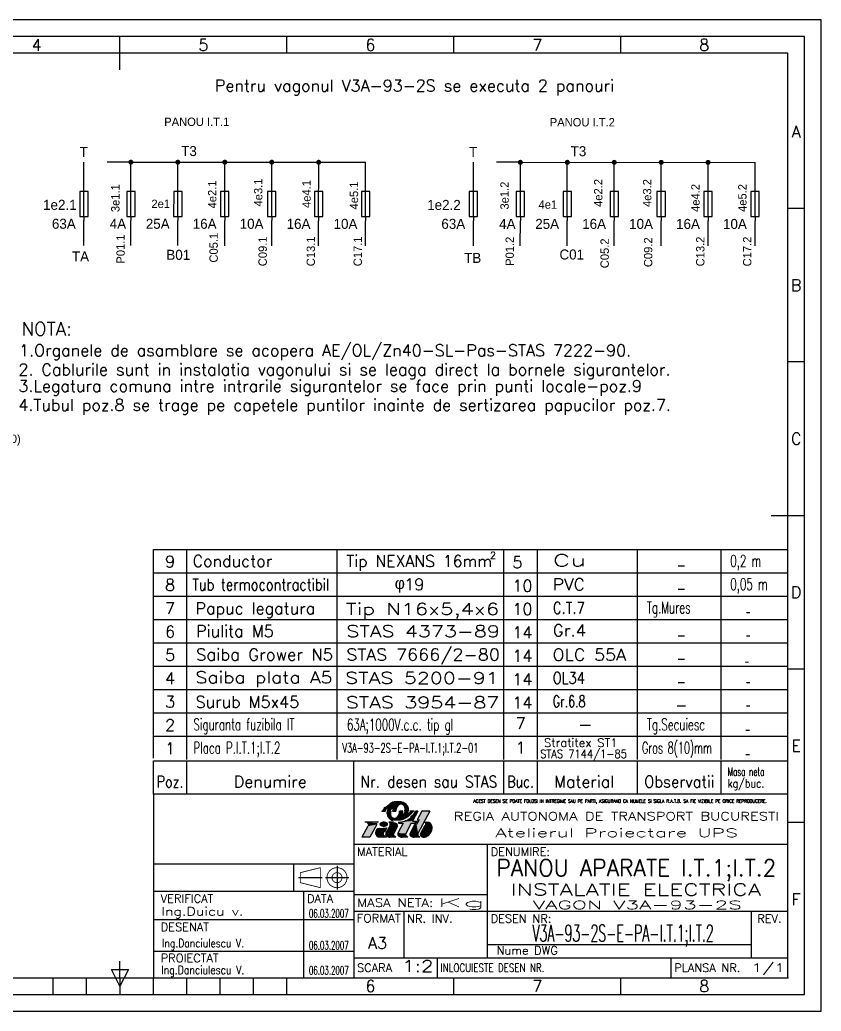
# Model space of a CAD drawing. Header units: millimetres. Extents: x 173 to 1013, y 10 to 307.
# Drawn here: x 352.9 to 592.9, y 10.1 to 307.1 of the extents above; entities that cross this region are included whole.
import ezdxf
from ezdxf.enums import TextEntityAlignment as Align

# ---------------------------------------------------------------- set-up
doc = ezdxf.new("R2010")
doc.units = ezdxf.units.MM
doc.layers.add('LIN_GR', color=3, linetype='Continuous')
doc.layers.add('LIN_SUB', color=7, linetype='Continuous')
doc.styles.add('ISO', font='SIMPLEX.shx')
doc.styles.add('ISOCP', font='SIMPLEX.SHX')
doc.styles.add('ROMANC', font='romanc')

# ---------------------------------------------------------------- blocks, each defined once
blk = doc.blocks.new('a3')
at = {"color": 70}
for p, q in [((-210, 282), (-210, 292)), ((-160, 287), (-160, 292)), ((-110, 287), (-110, 292)), ((-60, 287), (-60, 292)), ((-5, 240.5), (-10, 240.5)), ((-5, 194.5), (-10, 194.5)), ((-15, 148.5), (-5, 148.5)), ((-5, 102.5), (-10, 102.5)), ((-5, 56.5), (-10, 56.5)), ((-210, 10), (-210, 15)), ((-212.5, 12.5), (-207.5, 12.5)), ((-210, 7.5), (-212.5, 12.5)), ((-207.5, 12.5), (-210, 7.5)), ((-230, 5), (-230, 10)), ((-220, 5), (-220, 10)), ((-210, 10), (-210, 5)), ((-200, 5), (-200, 10)), ((-190, 5), (-190, 10)), ((-180, 5), (-180, 10)), ((-170, 5), (-170, 10)), ((-160, 5), (-160, 10)), ((-110, 5), (-110, 10)), ((-60, 5), (-60, 10)), ((-260, 5), (-160, 5))]:
    blk.add_line(p, q, dxfattribs=at)
at = {"color": 240}
for points in [[(0, 297), (-420, 297), (-420, 0), (0, 0)], [(-5, 292), (-415, 292), (-415, 5), (-5, 5)]]:
    blk.add_lwpolyline(points, close=True, dxfattribs=at)
at = {"color": 70}
blk.add_lwpolyline([(-10, 287), (-410, 287), (-410, 10), (-10, 10)], close=True, dxfattribs=at)
at = {"color": 50, "style": 'ISO'}
for s, p in [('4', (-235, 289.5)), ('5', (-185, 289.5)), ('6', (-135, 289.5)), ('7', (-85, 289.5)), ('8', (-35, 289.5)), ('A', (-7.5, 263.5)), ('B', (-7.5, 217.5)), ('C', (-7.5, 171.5)), ('D', (-7.5, 125.5)), ('E', (-7.5, 79.5)), ('F', (-7.5, 33.5)), ('6', (-135, 7.5)), ('7', (-85, 7.5)), ('8', (-35, 7.5))]:
    blk.add_text(s, height=3.5, dxfattribs=at).set_placement(p, align=Align.MIDDLE)
blk = doc.blocks.new('ind3_12')
at = {"color": 70}
for p, q in [((0, 55), (-190, 55)), ((-190, 55), (-190, 0)), ((-130, 55), (-130, 0)), ((-130, 40), (0, 40)), ((-190, 26), (-130, 26))]:
    blk.add_line(p, q, dxfattribs=at)
at = {"color": 40}
for p, q in [((-121.71, 49.9), (-120.46, 49.9)), ((-118.34, 49.9), (-117.36, 49.9)), ((-115.31, 49.9), (-116.29, 49.9)), ((-111.94, 49.9), (-113.19, 49.9)), ((-112.95, 48.16), (-112.68, 48.4)), ((-112.68, 48.4), (-112.61, 48.47)), ((-110.84, 49.9), (-112.41, 46.97)), ((-110.84, 49.9), (-111.36, 49.9)), ((-109.64, 49.9), (-111.01, 47.32)), ((-107.23, 49.9), (-110.77, 43.26)), ((-107.23, 49.9), (-109.64, 49.9)), ((-125.82, 45.38), (-127.54, 42.15)), ((-122.56, 46.63), (-126.68, 46.63)), ((-123.11, 45.94), (-125.13, 42.15)), ((-120.12, 44.91), (-120.81, 43.6)), ((-119.12, 45.67), (-120.36, 43.36)), ((-118.05, 46.63), (-119.46, 46.63)), ((-116.85, 45.42), (-118, 43.26)), ((-115.18, 46.28), (-116.74, 43.36)), ((-116.7, 46.63), (-116.29, 46.65)), ((-116.6, 46.28), (-115.18, 46.28)), ((-116.29, 46.65), (-115.69, 46.73)), ((-115.69, 46.73), (-115.27, 46.82)), ((-115.27, 46.82), (-114.78, 46.97)), ((-114.78, 46.97), (-114.27, 47.24)), ((-112.77, 46.28), (-114.38, 43.26)), ((-111.75, 45.93), (-113.13, 43.36)), ((-112.77, 46.28), (-111.36, 46.28)), ((-112.41, 46.97), (-110.99, 46.97)), ((-111.75, 45.93), (-111.15, 45.93)), ((-110.99, 46.97), (-111.36, 46.28)), ((-110.41, 47.32), (-111.15, 45.93)), ((-111.01, 47.32), (-110.41, 47.32)), ((-108.74, 45.59), (-109.99, 43.26)), ((-108.78, 46.63), (-108.09, 46.63)), ((-125.13, 42.15), (-127.54, 42.15)), ((-120.23, 42.15), (-122.21, 42.15)), ((-117.39, 42.15), (-119.15, 42.15)), ((-117.39, 42.15), (-117.72, 42.33)), ((-113.77, 42.15), (-115.53, 42.15)), ((-113.77, 42.15), (-114.1, 42.33)), ((-110.16, 42.15), (-111.92, 42.15)), ((-110.16, 42.15), (-110.49, 42.33))]:
    blk.add_line(p, q, dxfattribs=at)
at = {"color": 240}
for p, q in [((-90, 40), (-90, 6)), ((-130, 34), (-190, 34)), ((-148, 34), (-148, 26)), ((-135, 33.5), (-135, 26.5)), ((-146.5, 30), (-139.5, 30)), ((-138.5, 30), (-131.5, 30)), ((-145, 26), (-145, 0)), ((-130, 25), (-90, 25)), ((-130, 20), (0, 20)), ((-115, 20), (-115, 6)), ((-11, 20), (-11, 6)), ((-190, 17.5), (-130, 17.5)), ((-90, 10), (-11, 10)), ((-190, 8), (-130, 8)), ((-130, 6), (0, 6)), ((-105, 6), (-105, 0)), ((-35, 6), (-35, 0))]:
    blk.add_line(p, q, dxfattribs=at)
at = {"color": 40}
for points in [[(-114.74, 49.9, 0.04888), (-114.64, 50.37, 0.067418), (-114.64, 50.71, 0.012512), (-114.71, 51.12, 0.046313), (-114.74, 51.23, 0.02866), (-114.83, 51.43, 0.04799), (-114.9, 51.53, 0.027533), (-115.01, 51.65, 0.02878), (-115.12, 51.74, 0.020408), (-115.27, 51.85, 0.028785), (-115.38, 51.91, 0.02307), (-115.48, 51.96, 0.025276), (-115.58, 51.99, 0.029587), (-115.69, 52.01, 0.0261), (-115.8, 52.02, 0.034106), (-115.93, 52.02, 0.03305), (-116.05, 52, 0.031407), (-116.17, 51.97, 0.027201), (-116.3, 51.91, 0.027571), (-116.45, 51.82, 0.032433), (-116.58, 51.73, 0.017982), (-116.7, 51.62, 0.025528), (-116.79, 51.53, 0.009898), (-116.89, 51.41, 0.014131), (-116.96, 51.31, 0.005952), (-117.02, 51.22, 0.007874), (-117.06, 51.15, 0.013516), (-117.13, 51.03, 0.012262), (-117.2, 50.9, 0.010996), (-117.25, 50.78, 0.020912), (-117.28, 50.71, 0.006638), (-117.28, 50.69, 0.003922), (-117.3, 50.64, 0.014081), (-117.33, 50.52, 0.011261), (-117.36, 50.37, 0.018498), (-117.36, 50.34, 0.00311), (-117.38, 50.18, 0.039527), (-117.38, 50.07, 0.0256), (-117.36, 49.9)], [(-113.68, 49.9, 0.047001), (-113.61, 50.39, 0.072657), (-113.64, 50.71, 0.024176), (-113.81, 51.3, 0.05712), (-113.92, 51.53, 0.02409), (-114.05, 51.71, 0.014395), (-114.28, 51.99, 0.046768), (-114.45, 52.15, 0.031027), (-114.74, 52.35)], [(-119.97, 49.9, 0.047001), (-120.05, 49.4, 0.072657), (-120.01, 49.08, 0.024176), (-119.84, 48.49, 0.05712), (-119.73, 48.26, 0.02409), (-119.6, 48.09, 0.014395), (-119.38, 47.81, 0.046768), (-119.2, 47.65, 0.031027), (-118.91, 47.44)], [(-118.91, 49.9, 0.04888), (-119.02, 49.43, 0.067418), (-119.01, 49.08, 0.012512), (-118.94, 48.67, 0.046313), (-118.91, 48.56, 0.02866), (-118.82, 48.37, 0.04799), (-118.75, 48.26, 0.027533), (-118.64, 48.15, 0.02878), (-118.53, 48.05, 0.020408), (-118.39, 47.95, 0.028785), (-118.28, 47.88, 0.02307), (-118.17, 47.84, 0.025276), (-118.07, 47.8, 0.029587), (-117.97, 47.78, 0.0261), (-117.85, 47.77, 0.034106), (-117.73, 47.77, 0.03305), (-117.6, 47.79, 0.031407), (-117.48, 47.83, 0.027201), (-117.36, 47.88, 0.027571), (-117.2, 47.97, 0.032433), (-117.07, 48.06, 0.017982), (-116.95, 48.18, 0.025528), (-116.87, 48.26, 0.009898), (-116.76, 48.39, 0.014131), (-116.7, 48.48, 0.005952), (-116.63, 48.57, 0.007874), (-116.59, 48.64, 0.013516), (-116.52, 48.76, 0.012262), (-116.45, 48.9, 0.010996), (-116.4, 49.02, 0.020912), (-116.38, 49.08, 0.006638), (-116.37, 49.11, 0.003922), (-116.35, 49.16, 0.014081), (-116.32, 49.28, 0.011261), (-116.29, 49.42, 0.018498), (-116.29, 49.45, 0.00311), (-116.27, 49.61, 0.039527), (-116.27, 49.73, 0.0256), (-116.29, 49.9)]]:
    blk.add_lwpolyline(points, format="xyb", dxfattribs=at)
at = {"color": 40, "flags": 128}
blk.add_lwpolyline([(-108.71, 42.18, 0.07519), (-108.1, 42.37, 0.103495), (-107.27, 43.01, 0.091904), (-106.74, 43.94, 0.085107), (-106.54, 45.08, 0.085107)], format="xyb", dxfattribs=at)
at = {"color": 240}
for points in [[(-146, 31.5, 0.25, 0.25, 0), (-140, 33, 0.25, 0.25, 0), (-140, 27, 0.25, 0.25, 0), (-146, 28.5, 0.25, 0.25, 0)], [(-135, 31.5, 0.25, 0.25, 1), (-135, 28.5, 0.25, 0.25, 1)]]:
    blk.add_lwpolyline(points, format="xyseb", close=True, dxfattribs=at)
blk.add_lwpolyline([(-135, 33, 0.25, 0.25, 1), (-135, 27, 0.25, 0.25, 1), (-135, 33, 0.25, 0.25, 1)], format="xyseb", dxfattribs=at)
at = {"color": 40}
for centre, radius, start, end in [((-96.55, 26.7), 34.29, 134.6817, 135.4865), ((-117.71, 49.53), 2.3, 144.0002, 170.76), ((-117.8, 49.83), 2.74, 113.911, 122.24), ((-115.81, 45.34), 7.65, 108.9325, 113.911), ((-115.07, 49.86), 3.27, 161.7905, 179.2848), ((-117.59, 50.52), 2.17, 96.8211, 108.9325), ((-116.41, 40.67), 12.1, 91.6964, 96.8211), ((-116.61, 47.25), 5.51, 78.6042, 91.6964), ((-116, 50.28), 2.42, 58.8019, 78.6042), ((-118.58, 49.94), 3.27, 341.7905, 359.2848), ((-115.94, 50.27), 2.3, 324.0002, 350.76), ((-145.94, 81.79), 47.13, 315, 315.973), ((-113.12, 49.86), 0.893, 316.8981, 318.6566), ((-115.09, 51.98), 4.23, 315.973, 321.3402), ((-122.28, 57.73), 13.43, 321.3402, 324.353), ((-122.21, 43.44), 1.29, 94.5979, 270), ((-177.94, 750.15), 707.62, 274.50891, 274.68697), ((-119.73, 46), 0.689, 331.9275, 66.4849), ((-117.66, 49.52), 2.42, 238.8019, 258.6042), ((-108.09, 45.08), 1.55, 0, 90), ((-120.23, 42.84), 0.689, 201.8729, 270), ((-119.75, 43.03), 0.689, 151.9275, 234.4615), ((-119.15, 43.87), 1.72, 234.4615, 270), ((-117.39, 42.94), 0.689, 151.9275, 241.9275), ((-116.14, 43.03), 0.689, 151.9275, 234.4615), ((-115.53, 43.87), 1.72, 234.4615, 270), ((-113.78, 42.94), 0.689, 151.9275, 241.9275), ((-112.52, 43.03), 0.689, 151.9275, 234.4615), ((-111.92, 43.87), 1.72, 234.4615, 270), ((-110.16, 42.94), 0.689, 151.9275, 241.9275), ((-109.38, 42.94), 0.689, 151.9275, 242.7821), ((-108.99, 43.7), 1.55, 242.7821, 280.2311)]:
    blk.add_arc(centre, radius, start, end, dxfattribs=at)
blk.add_point((0, 0))
for points in [[(-121.71, 49.9), (-120.46, 49.9), (-121.21, 50.52), (-120.18, 50.33)], [(-121.21, 50.52), (-120.18, 50.33), (-120.72, 51.03), (-119.93, 50.59)], [(-120.72, 51.03), (-119.93, 50.59), (-120.22, 51.49), (-119.57, 50.88)], [(-120.22, 51.49), (-119.57, 50.88), (-119.6, 51.93), (-118.18, 50.88)], [(-119.57, 50.88), (-118.18, 50.88), (-119.84, 50.38), (-118.6, 50.45)], [(-119.6, 51.93), (-118.18, 50.88), (-118.87, 52.35), (-118.18, 50.88)], [(-118.87, 52.35), (-118.18, 50.88), (-118.21, 52.6), (-118.18, 50.88)], [(-117.31, 50.61), (-118.27, 50.54), (-117.37, 50.27), (-118.32, 50.22)], [(-117.09, 51.1), (-118.18, 50.88), (-117.31, 50.61), (-118.27, 50.54)], [(-118.21, 52.6), (-118.18, 50.88), (-117.81, 52.68), (-118.18, 50.88)], [(-116.87, 52.76), (-118.18, 50.88), (-116.31, 52.75), (-118.18, 50.88)], [(-117.81, 52.68), (-118.18, 50.88), (-116.87, 52.76), (-118.18, 50.88)], [(-116.08, 51.99), (-116.31, 52.75), (-116.62, 51.7), (-118.18, 50.88)], [(-116.62, 51.7), (-118.18, 50.88), (-117.09, 51.1), (-118.18, 50.88)], [(-115.84, 51.99), (-116.08, 51.99), (-116.32, 51.86)], [(-116.31, 52.75), (-115.41, 52.63), (-115.84, 52.71)], [(-115.54, 51.98), (-115.41, 52.63), (-116.08, 51.99), (-116.31, 52.75)], [(-115.84, 51.99), (-115.54, 51.98), (-115.91, 51.97), (-115.51, 51.96)], [(-115.73, 51.96), (-115.33, 51.85), (-115.51, 51.96)], [(-115.09, 51.72), (-114.87, 52.42), (-115.54, 51.98), (-115.41, 52.63)], [(-115.41, 52.63), (-114.87, 52.42), (-115.11, 52.53)], [(-114.87, 51.48), (-114.18, 51.87), (-115.09, 51.72), (-114.87, 52.42)], [(-114.87, 52.42), (-114.18, 51.87), (-114.48, 52.17)], [(-114.68, 50.99), (-113.86, 51.41), (-114.87, 51.48), (-114.18, 51.87)], [(-114.63, 50.55), (-113.67, 50.85), (-114.68, 50.99), (-113.86, 51.41)], [(-114.65, 50.25), (-113.62, 50.26), (-114.63, 50.55), (-113.67, 50.85)], [(-113.67, 50.85), (-113.62, 50.26), (-113.61, 50.56)], [(-119.97, 49.9), (-118.91, 49.9), (-120.05, 49.4), (-119, 49.53)], [(-120.05, 49.4), (-119, 49.53), (-119.94, 48.79), (-119, 49.02)], [(-120.05, 49.4), (-119.94, 48.79), (-120.04, 49.24)], [(-120.04, 49.24), (-119.94, 48.79), (-120.03, 49.13)], [(-119.84, 50.38), (-118.6, 50.45), (-119.97, 49.9), (-118.91, 49.9)], [(-119.94, 48.79), (-119, 49.02), (-119.72, 48.25), (-118.92, 48.6)], [(-119.72, 48.25), (-118.92, 48.6), (-119.33, 47.76), (-118.75, 48.27)], [(-119.33, 47.76), (-118.75, 48.27), (-118.77, 47.37), (-118.43, 47.98)], [(-118.77, 47.37), (-118.43, 47.98), (-118.32, 47.19), (-118.12, 47.82)], [(-117.37, 50.27), (-118.32, 50.22), (-117.36, 49.9), (-118.34, 49.9)], [(-118.32, 47.19), (-118.12, 47.82), (-117.71, 47.07), (-117.72, 47.77)], [(-117.71, 47.07), (-117.72, 47.77), (-117.14, 47.03), (-117.33, 47.9)], [(-117.14, 47.03), (-117.33, 47.9), (-116.45, 47.06), (-117.04, 48.09)], [(-116.45, 47.06), (-117.04, 48.09), (-115.94, 47.1), (-116.74, 48.42)], [(-116.7, 48.48), (-115.12, 47.31), (-116.74, 48.42)], [(-116.7, 48.48), (-116.7, 48.48), (-116.74, 48.42)], [(-115.94, 47.1), (-116.74, 48.42), (-115.12, 47.31), (-116.74, 48.42)], [(-116.45, 48.9), (-115.12, 47.31), (-116.7, 48.48)], [(-116.4, 49.03), (-115.48, 48.92), (-116.45, 48.9), (-115.12, 47.31)], [(-116.29, 49.44), (-115.35, 49.44), (-116.4, 49.03), (-115.48, 48.92)], [(-116.29, 49.9), (-115.31, 49.9), (-116.29, 49.44), (-115.35, 49.44)], [(-115.48, 48.92), (-114.09, 48.92), (-115.01, 49.4), (-113.85, 49.33)], [(-115.48, 48.92), (-114.59, 48.13), (-115.12, 47.31)], [(-115.48, 48.92), (-114.09, 48.92), (-114.18, 47.78), (-115.12, 47.31)], [(-115.01, 49.4), (-113.85, 49.33), (-114.75, 49.87), (-113.72, 49.72)], [(-114.75, 49.87), (-113.72, 49.72), (-114.65, 50.25), (-113.62, 50.26)], [(-114.09, 48.92), (-114.18, 47.78), (-114.59, 48.13)], [(-114.09, 48.92), (-113.61, 48.17), (-114.18, 47.78)], [(-113.69, 49.23), (-112.95, 48.75), (-114.09, 48.92), (-113.61, 48.17)], [(-113.49, 47.75), (-113.9, 47.46), (-112.41, 46.97)], [(-113.4, 49.55), (-112.44, 49.28), (-113.69, 49.23), (-112.95, 48.75)], [(-113.03, 48.1), (-112.41, 46.97), (-113.49, 47.75), (-112.41, 46.97)], [(-113.19, 49.9), (-111.94, 49.9), (-113.4, 49.55), (-112.44, 49.28)], [(-112.65, 48.42), (-112.41, 46.97), (-113.03, 48.1), (-112.41, 46.97)], [(-112.22, 48.86), (-112.41, 46.97), (-112.65, 48.42), (-112.41, 46.97)], [(-111.36, 49.9), (-110.84, 49.9), (-111.76, 49.37), (-112.41, 46.97)], [(-111.76, 49.37), (-112.41, 46.97), (-112.22, 48.86), (-112.41, 46.97)], [(-110.41, 47.32), (-107.23, 49.9), (-111.15, 45.93), (-110.73, 43.34)], [(-109.64, 49.9), (-107.23, 49.9), (-111.01, 47.32), (-110.41, 47.32)], [(-125.82, 45.38), (-123.11, 45.94), (-127.54, 42.15), (-125.13, 42.15)], [(-126.68, 46.63), (-122.56, 46.63), (-126.26, 46.53), (-122.84, 46.34)], [(-126.26, 46.53), (-122.84, 46.34), (-125.96, 46.29), (-123.05, 46.05)], [(-123.05, 46.05), (-125.96, 46.29), (-123.11, 45.94), (-125.77, 45.87)], [(-125.76, 45.63), (-123.11, 45.94), (-125.82, 45.38)], [(-125.77, 45.87), (-123.11, 45.94), (-125.76, 45.63), (-123.11, 45.94)], [(-122.31, 44.73), (-120.12, 44.91), (-123.17, 44.3), (-120.81, 43.6)], [(-122.31, 44.73), (-123.17, 44.3), (-122.7, 44.64), (-123.04, 44.43)], [(-122.28, 46.18), (-122.28, 45.84), (-122.31, 46.03)], [(-122.2, 46.34), (-122.22, 45.73), (-122.28, 46.18), (-122.28, 45.84)], [(-122.07, 46.5), (-122.04, 45.53), (-122.2, 46.34), (-122.22, 45.73)], [(-121.94, 46.59), (-121.9, 45.43), (-122.07, 46.5), (-122.04, 45.53)], [(-121.78, 46.68), (-121.71, 45.34), (-121.94, 46.59), (-121.9, 45.43)], [(-121.62, 46.75), (-121.56, 45.28), (-121.78, 46.68), (-121.71, 45.34)], [(-121.46, 46.79), (-121.43, 45.25), (-121.62, 46.75), (-121.56, 45.28)], [(-121.33, 46.82), (-121.31, 45.23), (-121.46, 46.79), (-121.43, 45.25)], [(-121.21, 46.83), (-121.2, 45.22), (-121.33, 46.82), (-121.31, 45.23)], [(-121.21, 46.83), (-121.1, 46.84), (-121.09, 45.21)], [(-121.09, 45.21), (-120.9, 45.21), (-121.21, 46.83), (-121.2, 45.22)], [(-121.1, 46.84), (-120.91, 46.84), (-121.09, 45.21), (-120.9, 45.21)], [(-120.9, 45.21), (-120.91, 46.84), (-120.81, 45.22), (-120.81, 46.83)], [(-120.81, 45.22), (-120.81, 46.83), (-120.68, 45.23), (-120.69, 46.82)], [(-120.68, 45.23), (-120.69, 46.82), (-120.56, 45.25), (-120.55, 46.79)], [(-120.56, 45.25), (-120.55, 46.79), (-120.42, 45.29), (-120.43, 46.76)], [(-120.42, 45.29), (-120.43, 46.76), (-120.27, 45.34), (-120.27, 46.7)], [(-120.36, 43.36), (-116.85, 45.42), (-120.42, 42.88), (-118, 43.26)], [(-119.12, 45.67), (-116.78, 45.9), (-120.36, 43.36), (-116.85, 45.42)], [(-120.27, 45.34), (-120.27, 46.7), (-120.14, 45.41), (-120.13, 46.63)], [(-120.14, 45.41), (-120.13, 46.63), (-119.97, 45.52), (-119.99, 46.54)], [(-119.97, 45.52), (-119.99, 46.54), (-119.84, 45.65), (-119.88, 46.44)], [(-119.84, 45.65), (-119.88, 46.44), (-119.74, 45.8), (-119.77, 46.3)], [(-119.74, 45.8), (-119.77, 46.3), (-119.71, 45.9), (-119.72, 46.2)], [(-119.72, 46.2), (-119.71, 45.9), (-119.7, 46.13), (-119.69, 46.02)], [(-119.46, 46.63), (-118.05, 46.63), (-119.08, 46.21), (-117.05, 46.31)], [(-119.25, 46.4), (-119.09, 46.04), (-119.08, 46.21)], [(-119.08, 46.21), (-117.05, 46.31), (-119.12, 45.67), (-116.78, 45.9)], [(-118.05, 46.63), (-117.05, 46.31), (-117.7, 46.59), (-117.41, 46.5)], [(-117.05, 46.31), (-116.78, 45.9), (-116.88, 46.12)], [(-116.78, 45.9), (-116.85, 45.42), (-116.77, 45.67)], [(-115.18, 46.28), (-112.77, 46.28), (-116.74, 43.36), (-114.38, 43.26)], [(-116.22, 46.66), (-116.7, 46.63), (-116.6, 46.28)], [(-116.6, 46.28), (-111.36, 46.28), (-116.22, 46.66), (-112.41, 46.97)], [(-116.22, 46.66), (-115.25, 46.82), (-115, 46.76)], [(-115.25, 46.82), (-114.79, 46.97), (-115, 46.76)], [(-115, 46.76), (-115, 46.76), (-114.79, 46.97), (-114.45, 46.8)], [(-114.35, 47.19), (-112.41, 46.97), (-114.79, 46.97), (-114.45, 46.8)], [(-113.9, 47.46), (-112.41, 46.97), (-114.35, 47.19), (-112.41, 46.97)], [(-111.75, 45.93), (-111.15, 45.93), (-113.13, 43.36), (-110.77, 43.26)], [(-112.41, 46.97), (-110.99, 46.97), (-111.36, 46.28)], [(-111.15, 45.93), (-110.77, 43.26), (-110.73, 43.34)], [(-109.99, 43.26), (-108.74, 45.59), (-106.74, 43.94)], [(-108.78, 46.63), (-108.43, 46.63), (-108.69, 46.43), (-108.49, 46.44)], [(-108.74, 45.59), (-108.09, 46.63), (-108.66, 45.8)], [(-108.74, 45.59), (-106.98, 46.16), (-108.09, 46.63)], [(-108.74, 45.59), (-106.54, 45.08), (-106.98, 46.16)], [(-108.74, 45.59), (-106.74, 43.94), (-106.54, 45.08)], [(-108.69, 46.43), (-108.49, 46.44), (-108.64, 46.23), (-108.56, 46.21)], [(-108.43, 46.63), (-108.63, 46.02), (-108.09, 46.63), (-108.66, 45.8)], [(-108.66, 45.8), (-108.66, 45.8), (-108.43, 46.63), (-108.63, 46.02)], [(-108.64, 46.23), (-108.56, 46.21), (-108.63, 46.02)], [(-108.09, 46.63), (-106.98, 46.16), (-107.61, 46.55), (-107.23, 46.37)], [(-106.98, 46.16), (-106.54, 45.08), (-106.83, 45.98), (-106.62, 45.57)], [(-106.54, 45.08), (-106.74, 43.94), (-106.59, 44.51)], [(-123.17, 44.3), (-120.81, 43.6), (-123.49, 43.38), (-120.95, 43.16)], [(-123.17, 44.3), (-123.49, 43.38), (-123.29, 44.14), (-123.45, 43.79)], [(-123.49, 43.38), (-120.95, 43.16), (-123.49, 43.38), (-120.87, 42.58)], [(-123.49, 43.38), (-123.1, 42.51), (-123.42, 43), (-123.25, 42.69)], [(-123.49, 43.38), (-120.87, 42.58), (-123.1, 42.51), (-120.62, 42.27)], [(-123.1, 42.51), (-122.21, 42.15), (-122.93, 42.37), (-122.61, 42.22)], [(-123.1, 42.51), (-120.62, 42.27), (-122.21, 42.15), (-120.23, 42.15)], [(-120.42, 42.88), (-120.36, 43.36), (-120.43, 43.1)], [(-120.42, 42.88), (-118, 43.26), (-120.15, 42.47), (-118.06, 42.75)], [(-120.15, 42.47), (-120.42, 42.88), (-120.32, 42.64)], [(-120.15, 42.47), (-118.06, 42.75), (-119.15, 42.15), (-117.72, 42.33)], [(-119.15, 42.15), (-120.15, 42.47), (-119.72, 42.25)], [(-119.15, 42.15), (-117.72, 42.33), (-117.39, 42.15)], [(-118.02, 43.03), (-117.9, 42.55), (-118.06, 42.75)], [(-116.74, 43.36), (-116.81, 42.88), (-116.82, 43.14)], [(-116.74, 43.36), (-114.38, 43.26), (-116.81, 42.88), (-114.44, 42.75)], [(-116.52, 42.46), (-116.81, 42.88), (-116.71, 42.66)], [(-116.81, 42.88), (-114.44, 42.75), (-116.52, 42.46), (-114.12, 42.34)], [(-115.53, 42.15), (-116.54, 42.47), (-116.1, 42.25)], [(-116.52, 42.46), (-114.12, 42.34), (-115.53, 42.15), (-113.77, 42.15)], [(-114.42, 42.94), (-114.29, 42.55), (-114.44, 42.75)], [(-114.36, 43.31), (-114.4, 43.15), (-114.38, 43.26)], [(-113.13, 43.36), (-113.19, 42.89), (-113.2, 43.13)], [(-113.13, 43.36), (-110.77, 43.26), (-113.19, 42.89)], [(-113.19, 42.89), (-110.77, 43.26), (-110.82, 42.72)], [(-112.92, 42.47), (-113.19, 42.89), (-113.1, 42.66)], [(-113.19, 42.89), (-110.82, 42.72), (-112.92, 42.47)], [(-112.92, 42.47), (-110.82, 42.72), (-111.92, 42.15)], [(-111.92, 42.15), (-112.92, 42.47), (-112.49, 42.25)], [(-110.82, 42.72), (-111.92, 42.15), (-110.49, 42.33)], [(-110.49, 42.33), (-110.16, 42.15), (-111.92, 42.15)], [(-110.8, 42.98), (-110.66, 42.53), (-110.82, 42.72)], [(-110.73, 43.34), (-110.78, 43.14), (-110.77, 43.26)], [(-109.99, 43.26), (-110.04, 42.73), (-110.07, 42.99)], [(-110.04, 42.73), (-109.99, 43.26), (-109.7, 42.32)], [(-109.7, 42.32), (-110.04, 42.73), (-109.91, 42.5)], [(-109.99, 43.26), (-107.27, 43.01), (-106.74, 43.94)], [(-109.99, 43.26), (-108.1, 42.37), (-107.27, 43.01)], [(-109.99, 43.26), (-108.71, 42.18), (-108.1, 42.37)], [(-109.99, 43.26), (-109.7, 42.32), (-108.71, 42.18)], [(-108.71, 42.18), (-109.7, 42.32), (-109.23, 42.17)], [(-109.7, 42.32), (-109.7, 42.32), (-108.71, 42.18)], [(-107.27, 43.01), (-108.1, 42.37), (-107.66, 42.64)], [(-106.74, 43.94), (-107.27, 43.01), (-106.96, 43.45)]]:
    blk.add_solid(points, dxfattribs=at)
at = {"color": 40, "style": 'ISO', "width": 0.77078}
blk.add_text('ACEST DESEN SE POATE FOLOSI IN INTREGIME SAU PE PARTI, ASIGURAND CA NUMELE SI SIGLA R.A.T.B. SA FIE VIZIBILE PE ORICE REPRODUCERE.', height=1, dxfattribs=at).set_placement((-94.13, 52.45), (-6.3, 52.45), align=Align.FIT)
at = {"color": 240}
for s, style, width, p, p2 in [('REGIA AUTONOMA DE TRANSPORT BUCURESTI', 'ROMANC', 1.063101, (-100.04, 47.17), (-2.58, 47.17)), ('Atelierul Proiectare UPS', 'ROMANC', 1.425107, (-87.65, 42.18), (-14.86, 42.18)), ('MASA NETA:', 'ISO', 1.009422, (-129, 21.25), (-106.17, 21.25)), ('FORMAT', 'ISO', 0.917397, (-129.11, 16.61), (-115.89, 16.61)), ('INLOCUIESTE DESEN NR.', 'ISO', 0.687691, (-104, 1.75), (-72.89, 1.75))]:
    blk.add_text(s, height=2.5, dxfattribs=dict(at, style=style, width=width)).set_placement(p, p2, align=Align.FIT)
at = {"color": 240, "style": 'ISO'}
for s, p in [('MATERIAL', (-129, 36.5)), ('DENUMIRE:', (-89, 36.5)), ('VERIFICAT', (-187.81, 22.5)), ('DATA', (-144, 22.5)), ('NR. INV.', (-114, 16.5)), ('DESEN NR:', (-89, 16.5)), ('DESENAT', (-187.81, 13.97)), ('PROIECTAT', (-187.81, 4.66)), ('SCARA', (-129, 1.75)), ('PLANSA NR.', (-34, 1.75))]:
    blk.add_text(s, height=2.5, dxfattribs=at).set_placement(p)
blk.add_text('REV.', height=2.5, dxfattribs=at).set_placement((-5.5, 17.75), align=Align.MIDDLE)
at = {"color": 50, "style": 'ISO'}
for tag, height, width, p, p2 in [('MATERIAL', 3.5, 1.837708, (-127.1, 31.84), (-91.87, 31.84)), ('STAS_MATERIAL', 3.5, 2.784754, (-126.09, 25.95), (-91.75, 25.95)), ('ANSAMBLU', 3.5, 2.48631, (-83.01, 24.67), (-8.01, 24.67)), ('VERIFICAT', 2.5, 0.86708, (-187.61, 18.63), (-163.04, 18.63)), ('DESENAT', 2.5, 1.026691, (-187.39, 9.14), (-162.83, 9.14)), ('PROIECTAT', 2.5, 1.037581, (-187.61, 1.12), (-162.78, 1.12)), ('SCARA', 3.5, 1.565143, (-115.5, 1.75), (-106.11, 1.75))]:
    blk.add_attdef(tag, text='', height=height, dxfattribs=dict(at, width=width)).set_placement(p, p2, align=Align.FIT)
at = {"color": 70, "style": 'ISO'}
for tag, width, p, p2 in [('DENUMIRE_DESEN', 1.844561, (-87.29, 30.44), (-3.41, 30.44)), ('NUMAR_DESEN', 1.112195, (-76.49, 10.87), (-22.2, 10.87))]:
    blk.add_attdef(tag, text='', height=5, dxfattribs=dict(at, width=width)).set_placement(p, p2, align=Align.FIT)
at = {"color": 240, "style": 'ISO'}
for tag, width, p, p2 in [('MASA', 3.701178, (-105.03, 21.25), (-90.49, 21.25)), ('SUBANSAMBLU', 3.628523, (-76.35, 20.58), (-13.71, 20.58)), ('DATA', 0.588678, (-143.42, 18.04), (-131.51, 18.04)), ('DATA', 0.588678, (-143.42, 8.49), (-131.51, 8.49)), ('DATA', 0.588678, (-143.42, 0.97), (-131.51, 0.97)), ('PLANSA', 1.983142, (-10.91, 1.75), (-0.76, 1.75))]:
    blk.add_attdef(tag, text='', height=2.5, dxfattribs=dict(at, width=width)).set_placement(p, p2, align=Align.FIT)
at = {"color": 50, "style": 'ISO'}
blk.add_attdef('FORMAT', text='', height=3.5, dxfattribs=at).set_placement((-122.83, 8.67), align=Align.CENTER)
at = {"color": 240, "style": 'ISO'}
blk.add_attdef('NUME_DWG', (-87.2, 6.95), '', height=2.5, dxfattribs=at)

msp = doc.modelspace()

# ---------------------------------------------------------------- linework, layer by layer
at = {"color": 2}
for p, q in [((372.068, 256.964), (372.0706, 264.464)), ((386.1295, 264.4712), (379.0329, 264.4737)), ((386.1269, 256.959), (386.1295, 264.459)), ((386.1295, 264.4712), (456.4241, 264.4465)), ((400.1858, 256.9541), (400.1884, 264.4541)), ((414.2447, 256.9491), (414.2474, 264.4491)), ((428.3006, 248.1967), (428.3063, 264.4442)), ((442.3626, 256.9393), (442.3652, 264.4393)), ((456.4215, 256.9343), (456.4241, 264.4343)), ((488.7075, 256.9351), (488.7101, 264.4351)), ((502.769, 264.4302), (495.6724, 264.4327)), ((502.7664, 256.9302), (502.769, 264.4302)), ((502.769, 264.4302), (573.0636, 264.4055)), ((516.8253, 256.9253), (516.828, 264.4253)), ((530.8842, 256.9203), (530.8869, 264.4203)), ((544.9401, 248.1678), (544.9458, 264.4154)), ((559.0021, 256.9104), (559.0047, 264.4104)), ((573.061, 256.9055), (573.0636, 264.4055)), ((372.0649, 248.2164), (372.0675, 255.7164)), ((372.0675, 255.7164), (372.068, 256.964)), ((386.1238, 248.2115), (386.1264, 255.7115)), ((386.1264, 255.7115), (386.1269, 256.959)), ((400.1827, 248.2065), (400.1854, 255.7065)), ((400.1854, 255.7065), (400.1858, 256.9541)), ((414.2416, 248.2016), (414.2443, 255.7016)), ((414.2443, 255.7016), (414.2447, 256.9491)), ((428.3032, 255.6967), (428.3036, 256.9442)), ((442.3595, 248.1917), (442.3621, 255.6917)), ((442.3621, 255.6917), (442.3626, 256.9393)), ((456.4184, 248.1868), (456.421, 255.6868)), ((456.421, 255.6868), (456.4215, 256.9343)), ((488.7044, 248.1876), (488.707, 255.6876)), ((488.707, 255.6876), (488.7075, 256.9351)), ((502.7633, 248.1827), (502.766, 255.6827)), ((502.766, 255.6827), (502.7664, 256.9302)), ((516.8222, 248.1777), (516.8249, 255.6777)), ((516.8249, 255.6777), (516.8253, 256.9253)), ((530.8812, 248.1728), (530.8838, 255.6728)), ((530.8838, 255.6728), (530.8842, 256.9203)), ((544.9427, 255.6678), (544.9432, 256.9154)), ((558.999, 248.1629), (559.0016, 255.6629)), ((559.0016, 255.6629), (559.0021, 256.9104)), ((573.0579, 248.1579), (573.0606, 255.6579)), ((573.0606, 255.6579), (573.061, 256.9055)), ((372.0618, 239.4664), (372.0644, 246.9664)), ((372.0649, 248.2164), (372.0644, 246.9664)), ((386.1207, 239.4615), (386.1234, 246.9615)), ((386.1238, 248.2115), (386.1234, 246.9615)), ((400.1797, 239.4565), (400.1823, 246.9565)), ((400.1827, 248.2065), (400.1823, 246.9565)), ((414.2386, 239.4516), (414.2412, 246.9516)), ((414.2416, 248.2016), (414.2412, 246.9516)), ((428.2975, 239.4467), (428.3001, 246.9467)), ((428.3006, 248.1967), (428.3001, 246.9467)), ((442.3564, 239.4417), (442.3591, 246.9417)), ((442.3595, 248.1917), (442.3591, 246.9417)), ((456.4153, 239.4368), (456.418, 246.9368)), ((456.4184, 248.1868), (456.418, 246.9368)), ((488.7013, 239.4376), (488.704, 246.9376)), ((488.7044, 248.1876), (488.704, 246.9376)), ((502.7602, 239.4327), (502.7629, 246.9327)), ((502.7633, 248.1827), (502.7629, 246.9327)), ((516.8192, 239.4277), (516.8218, 246.9277)), ((516.8222, 248.1777), (516.8218, 246.9277)), ((530.8781, 239.4228), (530.8807, 246.9228)), ((530.8812, 248.1728), (530.8807, 246.9228)), ((544.937, 239.4178), (544.9396, 246.9178)), ((544.9401, 248.1678), (544.9396, 246.9178)), ((558.9959, 239.4129), (558.9986, 246.9129)), ((558.999, 248.1629), (558.9986, 246.9129)), ((573.0549, 239.4079), (573.0575, 246.9079)), ((573.0579, 248.1579), (573.0575, 246.9079))]:
    msp.add_line(p, q, dxfattribs=at)
at = {"color": 240}
for p, q in [((392.8611, 148.4661), (582.9712, 148.4661)), ((392.8611, 141.4661), (582.9712, 141.4661)), ((392.8611, 134.4661), (582.9712, 134.4661)), ((392.8611, 127.4661), (582.9712, 127.4661)), ((392.8611, 120.4661), (582.9712, 120.4661)), ((392.8611, 113.4661), (582.9712, 113.4661)), ((392.8611, 106.4661), (582.9712, 106.4661)), ((392.8611, 99.4661), (582.9712, 99.4661)), ((392.8611, 92.4661), (582.9712, 92.4661))]:
    msp.add_line(p, q, dxfattribs=at)
at = {"color": 2, "const_width": 0.75}
for points in [[(385.7545, 264.4712, 1), (386.5045, 264.4712, 1)], [(399.8134, 264.4663, 1), (400.5634, 264.4663, 1)], [(413.8724, 264.4613, 1), (414.6224, 264.4613, 1)], [(427.9313, 264.4564, 1), (428.6813, 264.4564, 1)], [(441.9902, 264.4514, 1), (442.7402, 264.4514, 1)], [(502.394, 264.4302, 1), (503.144, 264.4302, 1)], [(516.453, 264.4253, 1), (517.203, 264.4253, 1)], [(530.5119, 264.4203, 1), (531.2619, 264.4203, 1)], [(544.5708, 264.4154, 1), (545.3208, 264.4154, 1)], [(558.6297, 264.4104, 1), (559.3797, 264.4104, 1)]]:
    msp.add_lwpolyline(points, format="xyb", close=True, dxfattribs=at)
at = {"color": 2, "flags": 128}
for points in [[(370.8175, 255.7169), (370.8149, 248.2169), (373.3149, 248.216), (373.3175, 255.716)], [(384.8764, 255.7119), (384.8738, 248.2119), (387.3738, 248.211), (387.3764, 255.711)], [(398.9354, 255.707), (398.9327, 248.207), (401.4327, 248.2061), (401.4354, 255.7061)], [(412.9943, 255.702), (412.9916, 248.202), (415.4916, 248.2012), (415.4943, 255.7012)], [(427.0532, 255.6971), (427.0506, 248.1971), (429.5506, 248.1962), (429.5532, 255.6962)], [(441.1121, 255.6921), (441.1095, 248.1921), (443.6095, 248.1913), (443.6121, 255.6913)], [(455.171, 255.6872), (455.1684, 248.1872), (457.6684, 248.1863), (457.671, 255.6863)], [(487.457, 255.688), (487.4544, 248.188), (489.9544, 248.1872), (489.957, 255.6872)], [(501.516, 255.6831), (501.5133, 248.1831), (504.0133, 248.1822), (504.016, 255.6822)], [(515.5749, 255.6782), (515.5722, 248.1782), (518.0722, 248.1773), (518.0749, 255.6773)], [(529.6338, 255.6732), (529.6312, 248.1732), (532.1312, 248.1723), (532.1338, 255.6723)], [(543.6927, 255.6683), (543.6901, 248.1683), (546.1901, 248.1674), (546.1927, 255.6674)], [(557.7516, 255.6633), (557.749, 248.1633), (560.249, 248.1624), (560.2516, 255.6624)], [(571.8106, 255.6584), (571.8079, 248.1584), (574.3079, 248.1575), (574.3106, 255.6575)]]:
    msp.add_lwpolyline(points, close=True, dxfattribs=at)
at = {"color": 70}
for points in [[(392.8611, 85.8944), (392.8611, 148.4661)], [(402.8611, 85.4661), (402.8611, 148.4661)], [(447.8611, 85.4661), (447.8611, 148.4661)], [(497.8611, 85.4661), (497.8611, 148.4661)], [(507.8611, 85.4661), (507.8611, 148.4661)], [(537.8611, 85.4661), (537.8611, 148.4661)], [(562.8611, 85.4661), (562.8611, 148.4661)]]:
    msp.add_lwpolyline(points, dxfattribs=at)
at = {"color": 3}
for points in [[(392.8611, 85.1141), (582.8611, 85.1141)], [(392.8611, 75.1141), (392.8611, 85.1141)], [(402.8611, 75.1141), (402.8611, 85.1141)], [(452.8611, 75.1141), (452.8611, 85.1141)], [(497.8611, 75.1141), (497.8611, 85.1141)], [(507.8611, 75.1141), (507.8611, 85.1141)], [(537.8611, 75.1141), (537.8611, 85.1141)], [(562.8611, 75.1141), (562.8611, 85.1141)]]:
    msp.add_lwpolyline(points, dxfattribs=at)

# ---------------------------------------------------------------- block references
msp.add_blockref('a3', (592.8611, 10.1141))
at = {"color": 1}
ref = msp.add_blockref('ind3_12', (582.8611, 20.1141), dxfattribs=at)
ref.add_attrib('DENUMIRE_DESEN', 'PANOU APARATE I.T.1;I.T.2', dxfattribs={"color": 70, "height": 5, "style": 'ISO', "width": 0.823157}).set_placement((495.5698, 50.5522), (579.4534, 50.5522), align=Align.FIT)
ref.add_attrib('ANSAMBLU', 'INSTALATIE ELECTRICA', dxfattribs={"color": 50, "height": 3.5, "style": 'ISO', "width": 1.27485}).set_placement((499.8512, 44.7889), (574.8549, 44.7889), align=Align.FIT)
ref.add_attrib('SUBANSAMBLU', 'VAGON V3A-93-2S', dxfattribs={"color": 240, "height": 2.5, "style": 'ISO', "width": 1.675592}).set_placement((506.5111, 40.6938), (569.1463, 40.6938), align=Align.FIT)
ref.add_attrib('NUMAR_DESEN', 'V3A-93-2S-E-PA-I.T.1;I.T.2', dxfattribs={"color": 70, "height": 5, "style": 'ISO', "width": 0.485106}).set_placement((506.3759, 30.9873), (560.6616, 30.9873), align=Align.FIT)
ref.add_attrib('NUME_DWG', 'Nume DWG', (495.6639, 27.0639), dxfattribs={"color": 240, "height": 2.5, "style": 'ISO'})
ref.add_attrib('PLANSA', '1/1', dxfattribs={"color": 240, "height": 2.5, "style": 'ISO', "width": 1.983142}).set_placement((571.9531, 21.8641), (582.1049, 21.8641), align=Align.FIT)
ref.add_attrib('FORMAT', 'A3', dxfattribs={"color": 50, "height": 3.5, "style": 'ISO'}).set_placement((460.0269, 28.7833), align=Align.CENTER)
ref.add_attrib('SCARA', '1:2', dxfattribs={"color": 50, "height": 3.5, "style": 'ISO', "width": 1.252114}).set_placement((467.3629, 21.8641), (476.7538, 21.8641), align=Align.FIT)
ref.add_attrib('MASA', 'Kg', dxfattribs={"color": 240, "height": 2.5, "style": 'ISO', "width": 3.701178}).set_placement((477.8263, 41.3641), (492.3666, 41.3641), align=Align.FIT)
ref.add_attrib('VERIFICAT', 'Ing.Duicu v.', dxfattribs={"color": 50, "height": 2.5, "style": 'ISO', "width": 1.159354}).set_placement((395.255, 38.7464), (419.8222, 38.7464), align=Align.FIT)
ref.add_attrib('DATA', '06.03.2007', dxfattribs={"color": 240, "height": 2.5, "style": 'ISO', "width": 0.575145}).set_placement((439.4398, 38.1505), (451.3536, 38.1505), align=Align.FIT)
ref.add_attrib('DESENAT', 'Ing.Danciulescu V.', dxfattribs={"color": 50, "height": 2.5, "style": 'ISO', "width": 0.734395}).set_placement((395.4686, 29.2491), (420.0358, 29.2491), align=Align.FIT)
ref.add_attrib('DATA', '06.03.2007', dxfattribs={"color": 240, "height": 2.5, "style": 'ISO', "width": 0.575145}).set_placement((439.4398, 28.6027), (451.3536, 28.6027), align=Align.FIT)
ref.add_attrib('PROIECTAT', 'Ing.Danciulescu V.', dxfattribs={"color": 50, "height": 2.5, "style": 'ISO', "width": 0.742185}).set_placement((395.255, 21.2302), (420.0828, 21.2302), align=Align.FIT)
ref.add_attrib('DATA', '06.03.2007', dxfattribs={"color": 240, "height": 2.5, "style": 'ISO', "width": 0.575145}).set_placement((439.4398, 21.0838), (451.3536, 21.0838), align=Align.FIT)

# ---------------------------------------------------------------- texts
at = {"color": 2}
for s, p in [('PANOU I.T.1', (396.1036, 275.3155)), ('PANOU I.T.2', (511.5707, 275.1837)), ('2e1', (392.2666, 250.7395)), ('4e1', (508.2173, 250.5161))]:
    msp.add_text(s, height=2.5, dxfattribs=at).set_placement(p)
for s, p in [('4e2.1', (411.7331, 250.6249)), ('4e3.1', (425.4996, 251.1904)), ('4e4.1', (439.9621, 250.7474)), ('4e5.1', (454.1685, 250.3002)), ('3e1.2', (499.2804, 250.2723)), ('4e2.2', (527.3397, 251.0638)), ('4e3.2', (541.9915, 251.0397)), ('3e1.1', (382.7121, 249.5038)), ('4e4.2', (556.454, 249.5647)), ('4e5.2', (570.5129, 249.5597)), ('P01.1', (384.2798, 234.0812)), ('C05.1', (412.1487, 234.3807)), ('C09.1', (426.8329, 233.2939)), ('C13.1', (441.2589, 233.2888)), ('C17.1', (455.3179, 233.2839)), ('P01.2', (500.8283, 233.3947)), ('C05.2', (529.2595, 232.6918)), ('C09.2', (542.2943, 233.0175)), ('C13.2', (557.8984, 233.2478)), ('C17.2', (571.9574, 233.2429))]:
    msp.add_text(s, height=2.5, rotation=90, dxfattribs=at).set_placement(p)
at = {"color": 1}
msp.add_text('Gros 8(10)', height=2.5, dxfattribs=at).set_placement((337.1441, 180.3377))
at = {"color": 50}
for s, width, p, p2 in [('    -    ', 0.666667, (540.4766, 142.1583), (561.4766, 142.1583)), ('    -    ', 0.666667, (540.4766, 135.1583), (561.4766, 135.1583)), ('    -    ', 0.666667, (540.4766, 121.1583), (561.4766, 121.1583)), ('    -    ', 0.666667, (540.4766, 114.1583), (561.4766, 114.1583)), ('    -    ', 0.666667, (540.4766, 107.1583), (561.4766, 107.1583)), ('   -   ', 0.857143, (540.4766, 100.1583), (561.4766, 100.1583))]:
    msp.add_text(s, height=3.5, dxfattribs=dict(at, width=width)).set_placement(p, p2, align=Align.FIT)
for p in [(570.9766, 128.1583), (570.9766, 121.1583), (570.5846, 113.3227), (570.9766, 107.1583), (570.9766, 100.1583), (570.8483, 92.9396), (570.8483, 85.5876)]:
    msp.add_text('-', height=3.5, dxfattribs=at).set_placement(p, align=Align.CENTER)
at = {"layer": 'LIN_GR', "color": 2, "ltscale": 0.5, "text_generation_flag": 2}
for s, p in [('T', (373.2311, 266.0328)), ('T', (489.8706, 266.004)), ('AT', (373.6086, 234.7239))]:
    msp.add_text(s, height=3, rotation=0.040335, dxfattribs=at).set_placement(p)
at = {"layer": 'LIN_GR', "color": 2, "ltscale": 0.5}
for s, p in [('T3', (401.1886, 266.3058)), ('T3', (517.8281, 266.2648)), ('B01', (396.7448, 235.2175)), ('C01', (514.4805, 235.3108)), ('TB', (485.9318, 234.2943))]:
    msp.add_text(s, height=3, rotation=359.919378, dxfattribs=at).set_placement(p)
for s, p in [('1e2.1', (359.8325, 250.1888)), ('1e2.2', (474.8752, 250.16)), ('63A', (362.4708, 244.5181)), ('4A', (379.7846, 244.5181)), ('25A', (390.5886, 244.5082)), ('16A', (404.6475, 244.5032)), ('10A', (418.7064, 244.4983)), ('16A', (432.7654, 244.4934)), ('10A', (446.8243, 244.4884)), ('63A', (479.1103, 244.4893)), ('4A', (496.4241, 244.4893)), ('25A', (507.2281, 244.4794)), ('16A', (521.287, 244.4744)), ('10A', (535.346, 244.4695)), ('16A', (549.4049, 244.4645)), ('10A', (563.4638, 244.4596))]:
    msp.add_text(s, height=3, dxfattribs=at).set_placement(p)
at = {"layer": 'LIN_GR', "color": 3, "style": 'ISOCP'}
msp.add_text('NOTA:', height=4, dxfattribs=at).set_placement((353.3359, 212.5551))
for s, p in [('9', (397.8611, 143.0661)), ('8', (397.8611, 136.0661)), ('7', (397.8611, 129.0661)), ('6', (397.8611, 122.0661)), ('5', (397.8611, 115.0661)), ('4', (397.8611, 108.0661)), ('3', (397.8611, 101.0661)), ('2', (397.8611, 94.0661)), ('1', (397.8611, 87.0661))]:
    msp.add_text(s, height=3.5, dxfattribs=at).set_placement(p, align=Align.CENTER)
at = {"layer": 'LIN_SUB', "color": 2, "style": 'ISOCP'}
for s, p in [('Pentru vagonul V3A-93-2S se executa 2 panouri', (411.2833, 285.6547)), ('1.Organele de asamblare se acopera AE/OL/Zn40-SL-Pas-STAS 7222-90.', (352.634, 206.3312)), ('2. Cablurile sunt in instalatia vagonului si se leaga direct la bornele sigurantelor.', (352.4125, 200.5781)), ('3.Legatura comuna intre intrarile sigurantelor se face prin punti locale-poz.9', (352.4125, 195.6497)), ('4.Tubul poz.8 se trage pe capetele puntilor inainte de sertizarea papucilor poz.7.', (352.4125, 189.963))]:
    msp.add_text(s, height=3.5, dxfattribs=at).set_placement(p)
at = {"layer": 'LIN_SUB', "color": 50, "style": 'ISOCP'}
for s, height, p in [('Conductor', 3.5, (404.5959, 143.2135)), ('2', 2.1, (493.6588, 145.6313)), ('5', 3.5, (500.3959, 142.8218)), ('19', 3.5, (467.9926, 136.2253)), ('10', 3.5, (500.3959, 135.8218)), ('Papuc legatura', 3.5, (405.4766, 129.0179)), ('10', 3.5, (500.3959, 128.8218)), ('Piulita M5', 3.5, (405.6487, 122.2135)), ('14', 3.5, (500.3959, 121.8218)), ('14', 3.5, (500.3959, 114.8218)), ('14', 3.5, (500.3959, 107.8218)), ('Surub M5x45', 3.5, (405.4766, 101.0179)), ('14', 3.5, (500.3959, 100.8218))]:
    msp.add_text(s, height=height, dxfattribs=at).set_placement(p)
for s, width, p, p2 in [('Tip NEXANS 16mm ', 0.854489, (450.6487, 143.1898), (496.6487, 143.1898)), ('Cu', 1.87721, (512.4766, 143.4442), (522.4884, 143.4442)), ('Tub termocontractibil', 0.727811, (404.5082, 136.1898), (445.5082, 136.1898)), ('PVC', 1.029214, (512.4766, 136.1962), (522.0826, 136.1962)), ('Tip N16x5,4x6', 1.260274, (450.4766, 128.846), (496.4766, 128.846)), ('C.T.7', 0.789534, (512.4766, 129.1962), (522.0826, 129.1962)), ('STAS 4373-89', 1.159664, (450.6487, 122.1898), (496.6487, 122.1898)), ('Gr.4', 1.018148, (512.4766, 122.4442), (522.4884, 122.4442)), ('Saiba Grower N5', 0.928302, (405.6487, 115.1898), (446.6487, 115.1898)), ('STAS 7666/2-80', 0.982206, (450.6487, 115.1898), (496.6487, 115.1898)), ('OLC 55A', 0.977778, (512.3935, 115.1363), (534.3935, 115.1363)), ('Saiba plata A5', 1.033613, (405.4766, 108.3617), (446.4766, 108.3617)), ('STAS 5200-91', 1.2, (450.3046, 108.1898), (496.3046, 108.1898)), ('OL34', 0.778865, (512.4766, 108.1962), (522.0826, 108.1962)), ('STAS 3954-87', 1.154812, (450.4766, 100.846), (496.4766, 100.846)), ('Gr.6.8', 0.668788, (512.4766, 101.1962), (522.2855, 101.1962)), ('   -   ', 0.942857, (510.8792, 94.2835), (532.8792, 94.2835)), ('Gros 8(10)mm', 0.56, (539.197, 87.2684), (560.197, 87.2684))]:
    msp.add_text(s, height=3.5, dxfattribs=dict(at, width=width)).set_placement(p, p2, align=Align.FIT)
at = {"layer": 'LIN_SUB', "color": 50, "style": 'ISOCP', "width": 0.642857}
for s, height, p in [('0,2 m', 3.5, (565.6415, 143.2755)), ('0,05 m', 3.5, (565.6415, 136.2755)), ('Tg.Mures', 3.5, (540.6415, 129.2755)), ('Siguranta fuzibila IT', 3.5, (404.8611, 94.2661)), ('63A;1000V.c.c. tip gI', 3.5, (450.8387, 94.195)), ('Tg.Secuiesc', 3.5, (540.6415, 94.2755)), ('Placa P.I.T.1;I.T.2', 3.5, (404.8611, 87.2661)), ('V3A-93-2S-E-PA-I.T.1;I.T.2-01', 2.8, (449.4611, 87.5887))]:
    msp.add_text(s, height=height, dxfattribs=at).set_placement(p)
at = {"layer": 'LIN_SUB', "color": 50, "style": 'ISOCP'}
for s, p in [('7', (502.8611, 94.6181)), ('1', (502.8611, 87.2661))]:
    msp.add_text(s, height=3.5, dxfattribs=at).set_placement(p, align=Align.CENTER)
at = {"layer": 'LIN_SUB', "color": 2, "style": 'ISOCP'}
for s, height, width, p, p2 in [('Stratitex ST1', 2.5, 0.928643, (509.8611, 89.2994), (531.8611, 89.2994)), ('STAS 7144/1-85', 2.5, 0.8, (508.6832, 85.9474), (534.6832, 85.9474)), ('Poz.', 3.5, 0.813559, (393.8611, 77.1141), (401.8611, 77.1141)), ('Nr. desen sau STAS', 3.5, 0.763975, (454.8611, 77.1141), (495.8611, 77.1141)), ('Buc.', 3.5, 0.8, (498.8611, 77.1141), (506.8611, 77.1141)), ('Material', 3.5, 0.93913, (512.8611, 77.1141), (530.8611, 77.1141)), ('Observatii', 3.5, 0.851351, (539.8611, 77.1141), (560.8611, 77.1141)), ('Masa neta', 2.5, 0.573913, (564.8611, 80.6141), (575.8611, 80.6141)), ('kg/buc.', 2.5, 0.796552, (564.8611, 77.1141), (575.8611, 77.1141))]:
    msp.add_text(s, height=height, dxfattribs=dict(at, width=width)).set_placement(p, p2, align=Align.FIT)
msp.add_text('Denumire', height=3.5, dxfattribs=at).set_placement((427.8611, 77.1141), align=Align.CENTER)
at = {"layer": 'LIN_SUB', "color": 50, "insert": (465.1438, 140.0846), "char_height": 3.5, "width": 31.5582, "attachment_point": 1, "style": 'ISOCP'}
msp.add_mtext('{\\fSymbol|b0|i0|c2|p18;f}', dxfattribs=at)

doc.saveas('drawing.dxf')
